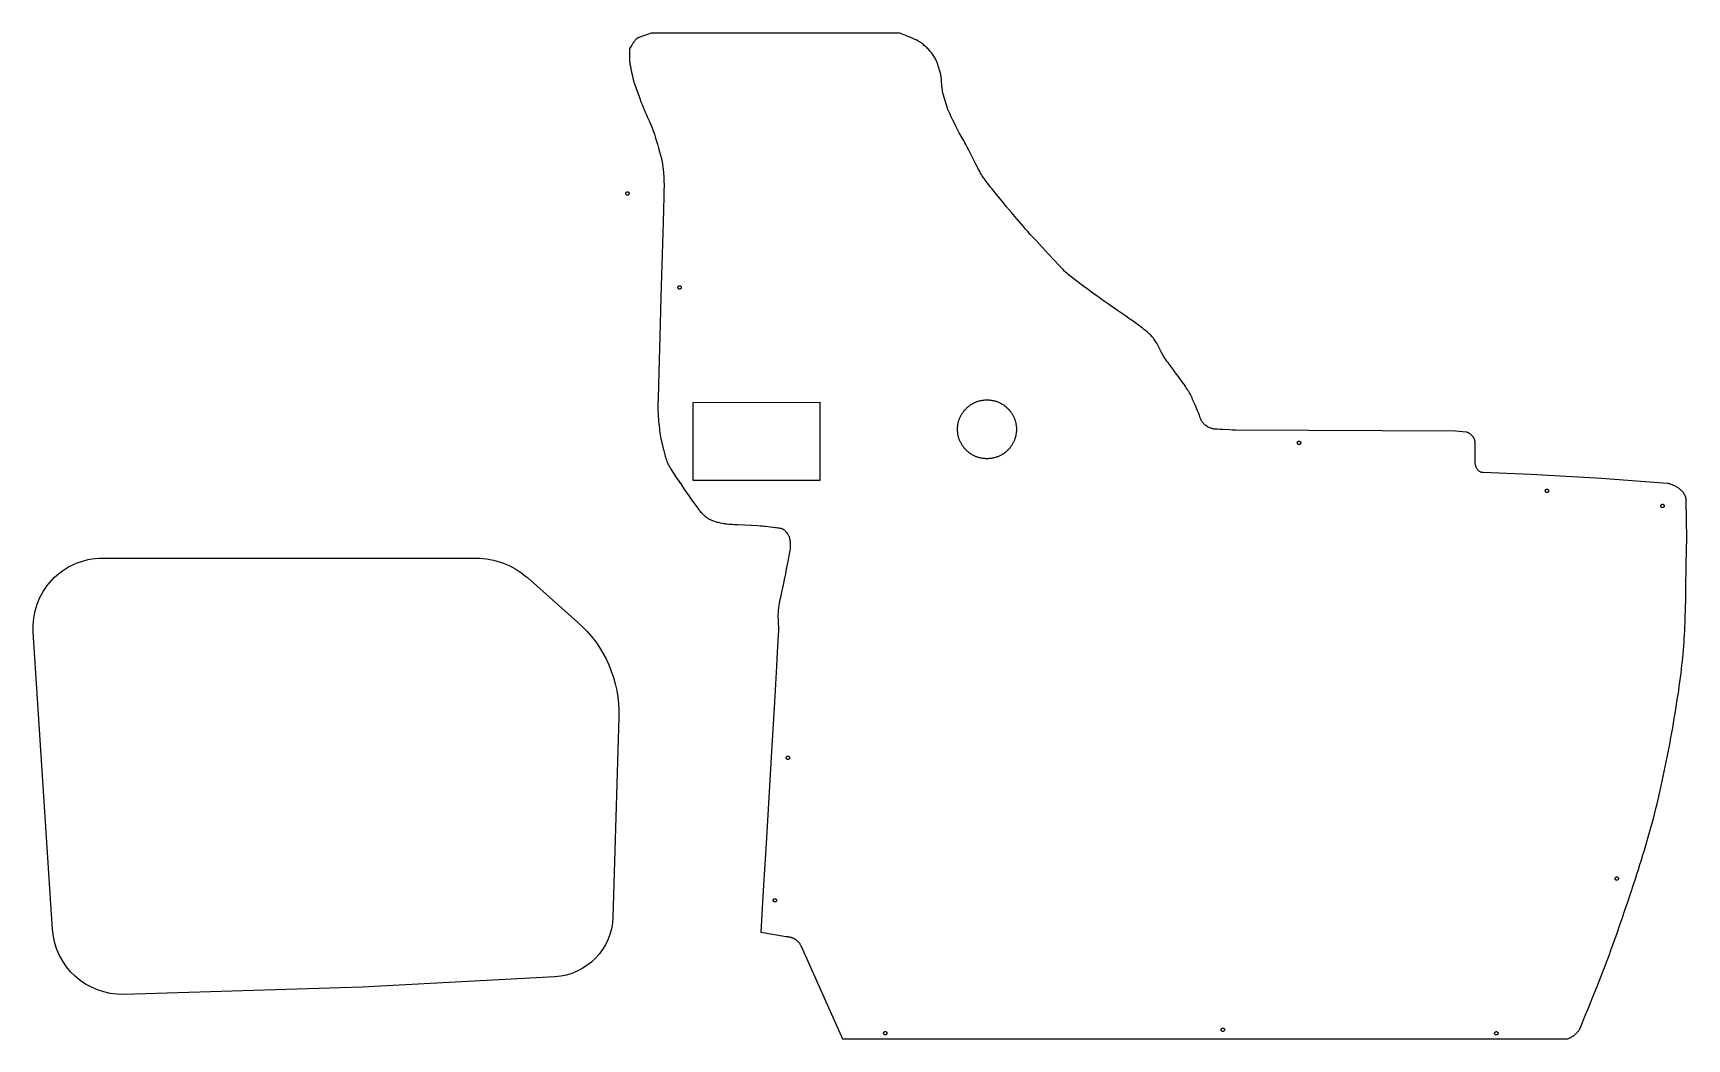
# Model space of a CAD drawing. Extents: x 370 to 4637, y 632 to 7112.
# Drawn here: x 777 to 2743, y 632 to 1828 of the extents above; entities that cross this region are included whole.
import ezdxf

# ---------------------------------------------------------------- set-up
doc = ezdxf.new("R2010")
doc.units = 0
doc.layers.add('Default Layer', color=1, linetype='CONTINUOUS')

msp = doc.modelspace()

# ---------------------------------------------------------------- linework, layer by layer
at = {"layer": 'Default Layer'}
for points in [[(2480.8, 1354), (2468.1, 1355), (2206.7, 1356.2), (2203.2, 1356.4), (2199.4, 1356.5), (2191.6, 1356.9), (2187.9, 1357.1), (2184.8, 1357.3), (2183.4, 1357.4), (2182.3, 1357.5), (2181.4, 1357.6), (2180.7, 1357.7), (2179.6, 1358), (2178.5, 1358.3), (2177.4, 1358.7), (2176.3, 1359.1), (2175.3, 1359.5), (2174.2, 1360), (2173.3, 1360.5), (2172.8, 1360.8), (2172.4, 1361.1), (2171.5, 1361.7), (2170.7, 1362.3), (2169.9, 1363), (2169.1, 1363.7), (2168.4, 1364.5), (2167.7, 1365.2), (2167, 1366.1), (2166.4, 1366.9), (2166.2, 1367.4), (2165.9, 1367.9), (2165.6, 1368.6), (2165.3, 1369.3), (2165, 1370), (2164.7, 1370.8), (2164.1, 1372.5), (2162.8, 1376), (2162.2, 1377.8), (2161.8, 1378.6), (2161.5, 1379.4), (2159.7, 1383.7), (2158.5, 1386.5), (2157.1, 1389.6), (2155.6, 1392.9), (2154.9, 1394.5), (2154.1, 1396.2), (2153.3, 1397.8), (2152.5, 1399.3), (2151.7, 1400.8), (2150.9, 1402.2), (2150, 1403.6), (2149.1, 1405.1), (2148.1, 1406.7), (2147, 1408.3), (2145.8, 1410), (2144.6, 1411.7), (2142, 1415.2), (2139.4, 1418.8), (2136.7, 1422.4), (2134, 1426), (2132.8, 1427.8), (2131.5, 1429.5), (2130.3, 1431.3), (2129, 1433), (2126.4, 1436.6), (2125.1, 1438.4), (2123.9, 1440.2), (2122.7, 1442), (2121.5, 1443.8), (2120.9, 1444.8), (2120.2, 1446), (2119.5, 1447.3), (2118.7, 1448.6), (2117.2, 1451.7), (2115.5, 1454.9), (2114.6, 1456.5), (2113.7, 1458.1), (2112.9, 1459.6), (2112, 1461.1), (2111.2, 1462.5), (2110.4, 1463.8), (2109.5, 1465), (2109.1, 1465.5), (2108.8, 1466), (2108, 1466.9), (2107.1, 1467.8), (2106.3, 1468.7), (2105.4, 1469.6), (2104.4, 1470.5), (2103.5, 1471.3), (2102.5, 1472.2), (2101.5, 1473), (2099.6, 1474.6), (2097.7, 1476), (2095.9, 1477.4), (2094.3, 1478.7), (2092.7, 1479.9), (2091.1, 1481.1), (2089.6, 1482.3), (2088, 1483.4), (2084.8, 1485.7), (2081.6, 1488), (2079.2, 1489.6), (2075.7, 1492.1), (2066.1, 1498.7), (2055.5, 1506), (2050.7, 1509.4), (2046.6, 1512.3), (2042.7, 1515), (2038.6, 1518), (2030.3, 1524.1), (2026.4, 1527), (2022.9, 1529.5), (2020, 1531.7), (2017.8, 1533.4), (2014.4, 1536), (2012.7, 1537.4), (2011, 1538.7), (2009.3, 1540.1), (2007.7, 1541.5), (2006, 1542.9), (2004.4, 1544.3), (2003.4, 1545.4), (2001.7, 1547.1), (1999.6, 1549.2), (1997.1, 1551.9), (1991.1, 1558.3), (1984.1, 1565.7), (1976.7, 1573.7), (1969.4, 1581.6), (1965.9, 1585.4), (1962.6, 1589), (1959.6, 1592.3), (1957, 1595.4), (1954.4, 1598.3), (1951.7, 1601.4), (1948.9, 1604.7), (1946, 1608.1), (1940.1, 1615.1), (1934.4, 1621.9), (1929.1, 1628.4), (1924.5, 1634), (1920.8, 1638.5), (1918.4, 1641.5), (1916.7, 1643.6), (1915, 1645.7), (1913.3, 1647.8), (1911.6, 1649.9), (1910, 1652), (1909.2, 1653.1), (1908.4, 1654.2), (1907.6, 1655.3), (1906.8, 1656.4), (1906, 1657.5), (1905.3, 1658.7), (1904.9, 1659.3), (1904.5, 1660), (1903.5, 1661.8), (1902.4, 1663.9), (1901.1, 1666.2), (1899.7, 1668.8), (1898.3, 1671.6), (1895.4, 1677.4), (1889.8, 1688.5), (1887.6, 1692.8), (1886.7, 1694.4), (1886.1, 1695.7), (1884.9, 1697.7), (1883.8, 1699.8), (1881.5, 1703.8), (1880.3, 1705.8), (1879.1, 1707.9), (1878, 1709.9), (1876.9, 1712), (1875.7, 1714.5), (1874.1, 1717.6), (1872.3, 1721.2), (1870.5, 1725), (1868.6, 1728.9), (1867.7, 1730.8), (1866.9, 1732.7), (1866.1, 1734.5), (1865.4, 1736.1), (1864.7, 1737.6), (1864.2, 1739), (1863.3, 1741.5), (1862.4, 1744.1), (1861.6, 1746.7), (1860.8, 1749.3), (1860.1, 1751.9), (1859.4, 1754.5), (1858.8, 1757.1), (1858.3, 1759.7), (1858.1, 1761), (1857.9, 1762.3), (1857.7, 1763.6), (1857.6, 1764.9), (1857.4, 1766.2), (1857.4, 1767.5), (1857.2, 1770.1), (1857, 1772.7), (1856.9, 1774), (1856.7, 1775.3), (1856.6, 1776.6), (1856.4, 1777.9), (1856.1, 1779.2), (1855.8, 1780.4), (1855.1, 1783), (1854.8, 1784.3), (1854.4, 1785.6), (1854, 1786.9), (1853.6, 1788.3), (1853.1, 1789.6), (1852.7, 1790.9), (1852.2, 1792.2), (1851.7, 1793.5), (1851.1, 1794.8), (1850.5, 1796), (1849.9, 1797.3), (1849.3, 1798.5), (1848.6, 1799.7), (1847.8, 1800.9), (1847.1, 1802), (1846.3, 1803.2), (1845.4, 1804.3), (1844.6, 1805.4), (1843.7, 1806.5), (1842.7, 1807.6), (1841.8, 1808.7), (1840.8, 1809.7), (1839.8, 1810.7), (1838.7, 1811.7), (1837.7, 1812.7), (1836.6, 1813.7), (1835.5, 1814.6), (1834.3, 1815.5), (1833.2, 1816.3), (1832, 1817.2), (1831.5, 1817.6), (1830.8, 1818), (1830.2, 1818.4), (1829.5, 1818.7), (1828.2, 1819.5), (1826.7, 1820.2), (1825.2, 1820.9), (1823.7, 1821.6), (1822.1, 1822.3), (1820.4, 1823), (1817.1, 1824.3), (1813.7, 1825.7), (1812.1, 1826.3), (1810.4, 1827), (1808.8, 1827.7), (1807.2, 1828.4), (1514.1, 1828.4), (1511.8, 1828.1), (1510.7, 1827.9), (1508.6, 1827.2), (1506.4, 1826.4), (1501.7, 1824.8), (1499.6, 1824), (1497.7, 1823.3), (1496.9, 1823), (1496.2, 1822.7), (1495.7, 1822.4), (1495.2, 1822.2), (1494.9, 1821.9), (1494.6, 1821.7), (1494.3, 1821.4), (1494, 1821.1), (1493.4, 1820.6), (1492.9, 1820), (1492.4, 1819.3), (1491.9, 1818.7), (1490.9, 1817.4), (1490.3, 1816.5), (1489.6, 1815.4), (1488.8, 1814.1), (1487.9, 1812.8), (1486.5, 1810.5), (1485.9, 1809.4), (1485.9, 1809.3), (1485.9, 1809.2), (1485.9, 1808.9), (1485.9, 1807), (1485.9, 1805.1), (1485.9, 1801.2), (1485.9, 1799.2), (1486, 1797.3), (1486.1, 1796.3), (1486.1, 1795.4), (1486.2, 1794.4), (1486.3, 1793.4), (1486.4, 1792.4), (1486.6, 1791.3), (1486.8, 1790.2), (1487.1, 1788.9), (1487.6, 1786.3), (1488.2, 1783.5), (1489.6, 1777.6), (1490.2, 1774.7), (1490.8, 1772), (1491.3, 1770), (1492.6, 1766.2), (1494.1, 1762.3), (1497, 1754.2), (1498.4, 1750.4), (1499.7, 1746.7), (1501, 1743.4), (1502.2, 1740.4), (1502.7, 1739), (1503.4, 1737.5), (1504.7, 1734.3), (1506.2, 1731.1), (1507.6, 1727.9), (1510.2, 1722.3), (1511.1, 1720.2), (1511.8, 1718.8), (1512.6, 1716.6), (1513.5, 1714.5), (1514.2, 1712.3), (1515, 1710.1), (1515.6, 1708.2), (1516.6, 1705), (1517.8, 1700.9), (1519.2, 1696.2), (1520.6, 1691.4), (1521.9, 1687), (1522.9, 1683.3), (1523.3, 1681.8), (1523.6, 1680.7), (1524, 1678.8), (1524.4, 1676.8), (1524.8, 1674.9), (1525.1, 1673), (1525.4, 1671.1), (1525.7, 1669.1), (1526, 1667.2), (1526.2, 1665.3), (1526.4, 1663.2), (1526.6, 1661), (1526.7, 1658.7), (1526.8, 1656.3), (1526.9, 1653.9), (1527, 1651.4), (1527.1, 1648.9), (1527.1, 1646.5), (1527.1, 1645.3), (1527, 1642.6), (1526.8, 1633.7), (1525.9, 1603.6), (1523.4, 1514.7), (1522, 1467.3), (1520.8, 1425.5), (1520.4, 1408.5), (1520, 1395), (1519.8, 1385.9), (1519.8, 1383.1), (1519.8, 1381.7), (1519.9, 1378.7), (1520, 1375.7), (1520.2, 1372.6), (1520.4, 1369.5), (1520.7, 1366.6), (1521, 1363.6), (1521.3, 1360.9), (1521.6, 1358.3), (1521.9, 1355.8), (1522.3, 1353.3), (1522.7, 1350.8), (1523.1, 1348.3), (1523.5, 1345.8), (1524, 1343.4), (1524.5, 1340.9), (1525.1, 1338.5), (1525.7, 1335.9), (1526.3, 1333.1), (1527.1, 1330.1), (1527.5, 1328.6), (1527.9, 1327.1), (1528.4, 1325.5), (1528.8, 1324), (1529.3, 1322.4), (1529.9, 1320.9), (1530.4, 1319.4), (1531, 1317.9), (1531.6, 1316.4), (1532.3, 1315), (1532.7, 1314.2), (1533.2, 1313.3), (1533.9, 1312.1), (1534.7, 1310.7), (1535.7, 1309.3), (1536.7, 1307.6), (1539.1, 1304), (1541.7, 1300), (1544.6, 1295.6), (1547.7, 1291.1), (1550.8, 1286.6), (1553.9, 1282), (1556.9, 1277.7), (1559.8, 1273.5), (1562.5, 1269.8), (1564.8, 1266.5), (1566.8, 1263.9), (1568.3, 1261.9), (1568.8, 1261.2), (1569.2, 1260.7), (1570.5, 1259.3), (1571.9, 1257.8), (1572.5, 1257.1), (1573.2, 1256.4), (1573.9, 1255.7), (1574.7, 1255.1), (1575.4, 1254.4), (1576.1, 1253.8), (1576.9, 1253.2), (1577.7, 1252.6), (1578.5, 1252), (1579.3, 1251.5), (1580.1, 1250.9), (1580.9, 1250.5), (1581.8, 1250), (1582.8, 1249.6), (1583.7, 1249.1), (1584.7, 1248.7), (1585.8, 1248.4), (1586.9, 1248), (1588, 1247.6), (1589.1, 1247.3), (1590.3, 1247), (1591.4, 1246.7), (1592.6, 1246.4), (1593.8, 1246.2), (1596.1, 1245.7), (1598.4, 1245.3), (1599, 1245.1), (1599.9, 1245), (1602, 1244.8), (1604.6, 1244.6), (1607.7, 1244.4), (1611.2, 1244.2), (1614.9, 1244), (1622.9, 1243.6), (1630.9, 1243.2), (1638.2, 1242.8), (1641.4, 1242.6), (1644.1, 1242.4), (1646.3, 1242.3), (1647.9, 1242.1), (1653.6, 1241.5), (1656.6, 1241.1), (1659.5, 1240.7), (1660.9, 1240.5), (1662.3, 1240.3), (1663.6, 1240.1), (1664.7, 1239.8), (1665.8, 1239.6), (1666.7, 1239.3), (1667.1, 1239.2), (1667.5, 1239.1), (1667.8, 1238.9), (1668.1, 1238.8), (1668.7, 1238.5), (1669.2, 1238.1), (1669.7, 1237.7), (1670.2, 1237.3), (1670.7, 1236.9), (1671.2, 1236.4), (1671.6, 1235.9), (1672.1, 1235.4), (1672.5, 1234.9), (1672.9, 1234.4), (1673.6, 1233.5), (1674.2, 1232.6), (1674.7, 1231.8), (1675.1, 1231.1), (1675.4, 1230.4), (1675.7, 1229.7), (1676, 1229), (1676.2, 1228.2), (1676.4, 1227.4), (1676.6, 1226.7), (1676.7, 1225.9), (1676.8, 1225), (1677, 1224), (1677.1, 1222.9), (1677.2, 1221.6), (1677.2, 1220.3), (1677.2, 1219), (1677.2, 1217.8), (1677.2, 1216.6), (1677.1, 1215.8), (1676.9, 1214.6), (1676.7, 1213.1), (1676.3, 1211.3), (1675.5, 1207), (1674.6, 1201.9), (1672.4, 1190.8), (1671.4, 1185.4), (1670.5, 1180.6), (1668.7, 1172.4), (1666.8, 1163.6), (1665.9, 1159.5), (1665.2, 1155.9), (1664.6, 1152.9), (1664.3, 1151.8), (1664.2, 1150.8), (1663.6, 1147.5), (1663.4, 1145.9), (1663.2, 1144.2), (1663, 1142.5), (1662.8, 1140.9), (1662.7, 1139.2), (1662.6, 1137.5), (1662.6, 1136.7), (1662.6, 1135.7), (1662.6, 1134.6), (1662.6, 1133.5), (1662.7, 1131.1), (1662.8, 1128.4), (1663, 1125.7), (1663.1, 1123), (1663.2, 1120.3), (1663.2, 1119), (1663.2, 1117.7), (1663.1, 1116.4), (1663, 1113.9), (1662.5, 1105.3), (1661.8, 1092.4), (1660.9, 1075.7), (1658.3, 1032.9), (1655.3, 980.8), (1648.4, 864.8), (1645.1, 808.8), (1642.2, 759.4), (1672.5, 754.1), (1673.2, 754.1), (1673.8, 754.1), (1674.5, 754), (1675.2, 754), (1675.8, 753.9), (1676.5, 753.7), (1677.1, 753.6), (1677.8, 753.4), (1678.4, 753.2), (1679, 753), (1679.6, 752.8), (1680.3, 752.5), (1680.9, 752.2), (1681.5, 751.9), (1682, 751.6), (1682.6, 751.3), (1683.2, 750.9), (1683.7, 750.5), (1684.3, 750.1), (1684.8, 749.7), (1685.3, 749.3), (1685.8, 748.8), (1686.2, 748.4), (1686.7, 747.9), (1687.1, 747.4), (1687.6, 746.9), (1688, 746.3), (1688.4, 745.8), (1688.7, 745.2), (1689.1, 744.7), (1689.4, 744.1), (1689.7, 743.5), (1739.3, 632.5), (2600.7, 632.5), (2601.4, 632.7), (2602, 632.9), (2602.7, 633.1), (2603.3, 633.4), (2603.9, 633.7), (2604.5, 633.9), (2605.1, 634.2), (2605.7, 634.5), (2606.3, 634.9), (2606.9, 635.2), (2607.4, 635.6), (2608, 635.9), (2608.5, 636.3), (2609.1, 636.7), (2609.6, 637.1), (2610.1, 637.6), (2610.6, 638), (2611.1, 638.4), (2611.6, 638.9), (2612.1, 639.4), (2612.5, 639.9), (2613, 640.4), (2613.4, 640.9), (2613.9, 641.4), (2614.3, 641.9), (2614.7, 642.5), (2615, 643), (2615.4, 643.6), (2615.8, 644.2), (2616.1, 644.7), (2616.4, 645.3), (2616.7, 645.9), (2619.1, 652.1), (2621.6, 658.2), (2626.5, 670.4), (2631.4, 682.7), (2636.4, 694.9), (2638.8, 701), (2641.3, 707.2), (2643.7, 713.3), (2646, 719.4), (2648.4, 725.6), (2650.7, 731.8), (2653, 738), (2655.2, 744.2), (2660.2, 758.4), (2663.1, 766.8), (2666.2, 775.8), (2669.5, 785.4), (2673, 795.6), (2676.5, 806.2), (2680.1, 817.1), (2682, 822.7), (2683.8, 828.3), (2685.6, 834), (2687.4, 839.7), (2689.2, 845.4), (2690.9, 851.2), (2692.7, 856.9), (2694.4, 862.6), (2696.1, 868.3), (2697.7, 874), (2699.3, 879.6), (2700.9, 885.1), (2702.4, 890.6), (2703.8, 896), (2705.2, 901.4), (2706.5, 906.6), (2707.8, 911.8), (2709, 917.1), (2710.3, 922.5), (2711.5, 927.9), (2712.8, 933.5), (2714, 939), (2715.2, 944.7), (2716.4, 950.3), (2717.6, 956.1), (2718.8, 961.8), (2719.9, 967.6), (2721, 973.4), (2722.2, 979.1), (2723.2, 984.9), (2724.3, 990.7), (2725.4, 996.5), (2726.4, 1002.3), (2727.4, 1008), (2728.3, 1013.7), (2729.3, 1019.4), (2730.2, 1025), (2731.1, 1030.5), (2731.9, 1036), (2732.7, 1041.4), (2733.5, 1046.8), (2734.2, 1052), (2735, 1057.2), (2735.6, 1062.3), (2736.3, 1067.3), (2736.9, 1072.1), (2737.4, 1076.9), (2737.9, 1081.5), (2738.4, 1086), (2738.8, 1090.6), (2739.2, 1095.1), (2739.6, 1099.7), (2739.9, 1104.2), (2740.2, 1108.8), (2740.5, 1113.4), (2740.7, 1117.9), (2740.9, 1122.5), (2741.1, 1127.1), (2741.3, 1131.6), (2741.4, 1136.2), (2741.6, 1140.8), (2741.7, 1145.3), (2741.9, 1154.5), (2742.1, 1163.6), (2742.2, 1172.8), (2742.4, 1191.1), (2742.6, 1200.3), (2742.8, 1209.4), (2742.9, 1214), (2743, 1218.6), (2743.1, 1223.1), (2743.3, 1227.7), (2742.5, 1272), (2742.5, 1272.5), (2742.5, 1273.1), (2742.5, 1273.6), (2742.4, 1274.1), (2742.4, 1274.6), (2742.3, 1275.1), (2742.2, 1275.6), (2742.1, 1276.1), (2741.9, 1276.6), (2741.8, 1277.1), (2741.6, 1277.5), (2741.4, 1278), (2741.2, 1278.5), (2741, 1278.9), (2740.8, 1279.4), (2740.5, 1279.8), (2740, 1280.7), (2739.4, 1281.6), (2738.8, 1282.4), (2738.1, 1283.2), (2737.4, 1284), (2736.6, 1284.7), (2735.8, 1285.4), (2735, 1286.1), (2734.2, 1286.8), (2733.3, 1287.4), (2732.4, 1288), (2731.5, 1288.6), (2730.5, 1289.1), (2729.6, 1289.7), (2728.6, 1290.1), (2727.6, 1290.6), (2726.7, 1291), (2725.7, 1291.4), (2724.7, 1291.7), (2723.8, 1292.1), (2722.8, 1292.4), (2721.9, 1292.6), (2720.9, 1292.8), (2720, 1293), (2641.9, 1298.9), (2557.9, 1303.4), (2500.9, 1305.8), (2500.1, 1305.9), (2499.3, 1306.1), (2498.6, 1306.3), (2497.9, 1306.5), (2497.3, 1306.8), (2496.7, 1307.2), (2496.1, 1307.5), (2495.6, 1308), (2495.1, 1308.4), (2494.6, 1308.9), (2494.2, 1309.4), (2493.8, 1310), (2493.5, 1310.6), (2493.2, 1311.2), (2492.9, 1311.8), (2492.6, 1312.5), (2492.4, 1313.1), (2492.2, 1313.8), (2492, 1314.6), (2491.9, 1315.3), (2491.7, 1316.1), (2491.6, 1316.8), (2491.6, 1317.6), (2491.5, 1318.4), (2491.5, 1319.2), (2491.4, 1320), (2491.4, 1320.9), (2491.4, 1321.7), (2491.5, 1323.4), (2491.6, 1325), (2491.6, 1342), (2491.5, 1342.6), (2491.4, 1343.1), (2491.3, 1343.6), (2491.1, 1344.2), (2491, 1344.7), (2490.8, 1345.2), (2490.6, 1345.7), (2490.4, 1346.2), (2490.1, 1346.7), (2489.9, 1347.1), (2489.6, 1347.6), (2489.3, 1348), (2489, 1348.5), (2488.7, 1348.9), (2488.3, 1349.3), (2488, 1349.7), (2487.6, 1350.1), (2487.2, 1350.5), (2486.8, 1350.8), (2486.4, 1351.2), (2486, 1351.5), (2485.6, 1351.8), (2485.1, 1352.1), (2484.7, 1352.4), (2484.2, 1352.7), (2483.8, 1352.9), (2483.3, 1353.2), (2482.8, 1353.4), (2482.3, 1353.6), (2481.8, 1353.7), (2481.3, 1353.9), (2480.8, 1354)], [(1485.6, 1637.7), (1485.6, 1637.5), (1485.5, 1637.3), (1485.5, 1637.1), (1485.4, 1636.9), (1485.3, 1636.7), (1485.2, 1636.5), (1485.1, 1636.4), (1485, 1636.3), (1484.9, 1636.1), (1484.7, 1636), (1484.5, 1635.9), (1484.4, 1635.8), (1484.2, 1635.8), (1484, 1635.7), (1483.8, 1635.7), (1483.6, 1635.7), (1483.4, 1635.7), (1483.2, 1635.7), (1483, 1635.8), (1482.8, 1635.8), (1482.6, 1635.9), (1482.5, 1636), (1482.3, 1636.1), (1482.2, 1636.3), (1482, 1636.4), (1481.9, 1636.5), (1481.8, 1636.7), (1481.7, 1636.9), (1481.7, 1637.1), (1481.6, 1637.3), (1481.6, 1637.5), (1481.6, 1637.7), (1481.6, 1637.9), (1481.6, 1638.1), (1481.7, 1638.3), (1481.7, 1638.4), (1481.8, 1638.6), (1481.9, 1638.8), (1482, 1638.9), (1482.2, 1639.1), (1482.3, 1639.2), (1482.5, 1639.3), (1482.6, 1639.4), (1482.8, 1639.5), (1483, 1639.6), (1483.2, 1639.6), (1483.4, 1639.7), (1483.6, 1639.7), (1483.8, 1639.7), (1484, 1639.6), (1484.2, 1639.6), (1484.4, 1639.5), (1484.5, 1639.4), (1484.7, 1639.3), (1484.9, 1639.2), (1485, 1639.1), (1485.1, 1638.9), (1485.2, 1638.8), (1485.3, 1638.6), (1485.4, 1638.4), (1485.5, 1638.3), (1485.5, 1638.1), (1485.6, 1637.9), (1485.6, 1637.7)], [(1547.6, 1525.9), (1547.6, 1525.7), (1547.6, 1525.5), (1547.6, 1525.3), (1547.5, 1525.1), (1547.4, 1524.9), (1547.3, 1524.8), (1547.2, 1524.6), (1547.1, 1524.5), (1546.9, 1524.3), (1546.8, 1524.2), (1546.6, 1524.1), (1546.4, 1524), (1546.2, 1524), (1546, 1523.9), (1545.8, 1523.9), (1545.6, 1523.9), (1545.4, 1523.9), (1545.2, 1523.9), (1545, 1524), (1544.9, 1524), (1544.7, 1524.1), (1544.5, 1524.2), (1544.4, 1524.3), (1544.2, 1524.5), (1544.1, 1524.6), (1544, 1524.8), (1543.9, 1524.9), (1543.8, 1525.1), (1543.7, 1525.3), (1543.7, 1525.5), (1543.7, 1525.7), (1543.6, 1525.9), (1543.7, 1526.1), (1543.7, 1526.3), (1543.7, 1526.5), (1543.8, 1526.7), (1543.9, 1526.8), (1544, 1527), (1544.1, 1527.2), (1544.2, 1527.3), (1544.4, 1527.4), (1544.5, 1527.5), (1544.7, 1527.6), (1544.9, 1527.7), (1545, 1527.8), (1545.2, 1527.8), (1545.4, 1527.9), (1545.6, 1527.9), (1545.8, 1527.9), (1546, 1527.8), (1546.2, 1527.8), (1546.4, 1527.7), (1546.6, 1527.6), (1546.8, 1527.5), (1546.9, 1527.4), (1547.1, 1527.3), (1547.2, 1527.2), (1547.3, 1527), (1547.4, 1526.8), (1547.5, 1526.7), (1547.6, 1526.5), (1547.6, 1526.3), (1547.6, 1526.1), (1547.6, 1525.9)], [(1561.6, 1389), (1712.5, 1389.4), (1712.5, 1296.6), (1561.6, 1296.6), (1561.6, 1389)], [(1946.1, 1357.3), (1946.1, 1356.4), (1946, 1355.5), (1946, 1354.6), (1945.9, 1353.7), (1945.8, 1352.8), (1945.7, 1352), (1945.5, 1351.1), (1945.4, 1350.2), (1945.2, 1349.4), (1945, 1348.5), (1944.8, 1347.7), (1944.5, 1346.9), (1944.3, 1346.1), (1944, 1345.3), (1943.7, 1344.5), (1943.3, 1343.7), (1943, 1342.9), (1942.6, 1342.1), (1942.3, 1341.4), (1941.9, 1340.6), (1941.5, 1339.9), (1941, 1339.1), (1940.6, 1338.4), (1940.1, 1337.7), (1939.6, 1337), (1939.1, 1336.3), (1938.6, 1335.7), (1938.1, 1335), (1937.6, 1334.4), (1937, 1333.8), (1936.4, 1333.1), (1935.8, 1332.5), (1935.2, 1331.9), (1934.6, 1331.4), (1934, 1330.8), (1933.4, 1330.3), (1932.7, 1329.7), (1932, 1329.2), (1931.4, 1328.7), (1930.7, 1328.3), (1930, 1327.8), (1929.2, 1327.4), (1928.5, 1326.9), (1927.8, 1326.5), (1927, 1326.1), (1926.3, 1325.7), (1925.5, 1325.4), (1924.7, 1325), (1923.9, 1324.7), (1923.1, 1324.4), (1922.3, 1324.1), (1921.5, 1323.9), (1920.7, 1323.6), (1919.8, 1323.4), (1919, 1323.2), (1918.1, 1323), (1917.3, 1322.8), (1916.4, 1322.7), (1915.6, 1322.6), (1914.7, 1322.5), (1913.8, 1322.4), (1912.9, 1322.3), (1912, 1322.3), (1911.1, 1322.3), (1910.2, 1322.3), (1909.3, 1322.3), (1908.4, 1322.4), (1907.5, 1322.5), (1906.6, 1322.6), (1905.8, 1322.7), (1904.9, 1322.8), (1904, 1323), (1903.2, 1323.2), (1902.3, 1323.4), (1901.5, 1323.6), (1900.7, 1323.9), (1899.9, 1324.1), (1899.1, 1324.4), (1898.3, 1324.7), (1897.5, 1325), (1896.7, 1325.4), (1895.9, 1325.7), (1895.2, 1326.1), (1894.4, 1326.5), (1893.7, 1326.9), (1892.9, 1327.4), (1892.2, 1327.8), (1891.5, 1328.3), (1890.8, 1328.7), (1890.2, 1329.2), (1889.5, 1329.7), (1888.8, 1330.3), (1888.2, 1330.8), (1887.6, 1331.4), (1886.9, 1331.9), (1886.3, 1332.5), (1885.8, 1333.1), (1885.2, 1333.8), (1884.6, 1334.4), (1884.1, 1335), (1883.6, 1335.7), (1883, 1336.3), (1882.6, 1337), (1882.1, 1337.7), (1881.6, 1338.4), (1881.2, 1339.1), (1880.7, 1339.9), (1880.3, 1340.6), (1879.9, 1341.4), (1879.5, 1342.1), (1879.2, 1342.9), (1878.8, 1343.7), (1878.5, 1344.5), (1878.2, 1345.3), (1877.9, 1346.1), (1877.7, 1346.9), (1877.4, 1347.7), (1877.2, 1348.5), (1877, 1349.4), (1876.8, 1350.2), (1876.6, 1351.1), (1876.5, 1352), (1876.4, 1352.8), (1876.3, 1353.7), (1876.2, 1354.6), (1876.1, 1355.5), (1876.1, 1356.4), (1876.1, 1357.3), (1876.1, 1358.2), (1876.1, 1359.1), (1876.2, 1360), (1876.3, 1360.9), (1876.4, 1361.7), (1876.5, 1362.6), (1876.6, 1363.5), (1876.8, 1364.3), (1877, 1365.2), (1877.2, 1366), (1877.4, 1366.9), (1877.7, 1367.7), (1877.9, 1368.5), (1878.2, 1369.3), (1878.5, 1370.1), (1878.8, 1370.9), (1879.2, 1371.7), (1879.5, 1372.5), (1879.9, 1373.2), (1880.3, 1374), (1880.7, 1374.7), (1881.2, 1375.4), (1881.6, 1376.1), (1882.1, 1376.9), (1882.6, 1377.5), (1883, 1378.2), (1883.6, 1378.9), (1884.1, 1379.5), (1884.6, 1380.2), (1885.2, 1380.8), (1885.8, 1381.4), (1886.3, 1382), (1886.9, 1382.6), (1887.6, 1383.2), (1888.2, 1383.7), (1888.8, 1384.3), (1889.5, 1384.8), (1890.2, 1385.3), (1890.8, 1385.8), (1891.5, 1386.3), (1892.2, 1386.8), (1892.9, 1387.2), (1893.7, 1387.6), (1894.4, 1388.1), (1895.2, 1388.5), (1895.9, 1388.8), (1896.7, 1389.2), (1897.5, 1389.5), (1898.3, 1389.9), (1899.1, 1390.2), (1899.9, 1390.4), (1900.7, 1390.7), (1901.5, 1391), (1902.3, 1391.2), (1903.2, 1391.4), (1904, 1391.6), (1904.9, 1391.7), (1905.8, 1391.9), (1906.6, 1392), (1907.5, 1392.1), (1908.4, 1392.2), (1909.3, 1392.2), (1910.2, 1392.3), (1911.1, 1392.3), (1912, 1392.3), (1912.9, 1392.2), (1913.8, 1392.2), (1914.7, 1392.1), (1915.6, 1392), (1916.4, 1391.9), (1917.3, 1391.7), (1918.1, 1391.6), (1919, 1391.4), (1919.8, 1391.2), (1920.7, 1391), (1921.5, 1390.7), (1922.3, 1390.4), (1923.1, 1390.2), (1923.9, 1389.9), (1924.7, 1389.5), (1925.5, 1389.2), (1926.3, 1388.8), (1927, 1388.5), (1927.8, 1388.1), (1928.5, 1387.6), (1929.2, 1387.2), (1930, 1386.8), (1930.7, 1386.3), (1931.4, 1385.8), (1932, 1385.3), (1932.7, 1384.8), (1933.4, 1384.3), (1934, 1383.7), (1934.6, 1383.2), (1935.2, 1382.6), (1935.8, 1382), (1936.4, 1381.4), (1937, 1380.8), (1937.6, 1380.2), (1938.1, 1379.5), (1938.6, 1378.9), (1939.1, 1378.2), (1939.6, 1377.5), (1940.1, 1376.9), (1940.6, 1376.1), (1941, 1375.4), (1941.5, 1374.7), (1941.9, 1374), (1942.3, 1373.2), (1942.6, 1372.5), (1943, 1371.7), (1943.3, 1370.9), (1943.7, 1370.1), (1944, 1369.3), (1944.3, 1368.5), (1944.5, 1367.7), (1944.8, 1366.9), (1945, 1366), (1945.2, 1365.2), (1945.4, 1364.3), (1945.5, 1363.5), (1945.7, 1362.6), (1945.8, 1361.7), (1945.9, 1360.9), (1946, 1360), (1946, 1359.1), (1946.1, 1358.2), (1946.1, 1357.3)], [(2284.1, 1341.1), (2284.1, 1340.9), (2284.1, 1340.7), (2284, 1340.5), (2283.9, 1340.3), (2283.9, 1340.1), (2283.8, 1340), (2283.6, 1339.8), (2283.5, 1339.7), (2283.4, 1339.5), (2283.2, 1339.4), (2283.1, 1339.3), (2282.9, 1339.2), (2282.7, 1339.2), (2282.5, 1339.1), (2282.3, 1339.1), (2282.1, 1339.1), (2281.9, 1339.1), (2281.7, 1339.1), (2281.5, 1339.2), (2281.3, 1339.2), (2281.1, 1339.3), (2281, 1339.4), (2280.8, 1339.5), (2280.7, 1339.7), (2280.6, 1339.8), (2280.4, 1340), (2280.3, 1340.1), (2280.3, 1340.3), (2280.2, 1340.5), (2280.1, 1340.7), (2280.1, 1340.9), (2280.1, 1341.1), (2280.1, 1341.3), (2280.1, 1341.5), (2280.2, 1341.7), (2280.3, 1341.9), (2280.3, 1342), (2280.4, 1342.2), (2280.6, 1342.4), (2280.7, 1342.5), (2280.8, 1342.6), (2281, 1342.7), (2281.1, 1342.8), (2281.3, 1342.9), (2281.5, 1343), (2281.7, 1343), (2281.9, 1343.1), (2282.1, 1343.1), (2282.3, 1343.1), (2282.5, 1343), (2282.7, 1343), (2282.9, 1342.9), (2283.1, 1342.8), (2283.2, 1342.7), (2283.4, 1342.6), (2283.5, 1342.5), (2283.6, 1342.4), (2283.8, 1342.2), (2283.9, 1342), (2283.9, 1341.9), (2284, 1341.7), (2284.1, 1341.5), (2284.1, 1341.3), (2284.1, 1341.1)], [(2578.9, 1284.2), (2578.9, 1284), (2578.9, 1283.8), (2578.8, 1283.6), (2578.7, 1283.4), (2578.7, 1283.2), (2578.6, 1283), (2578.4, 1282.9), (2578.3, 1282.8), (2578.2, 1282.6), (2578, 1282.5), (2577.9, 1282.4), (2577.7, 1282.3), (2577.5, 1282.3), (2577.3, 1282.2), (2577.1, 1282.2), (2576.9, 1282.2), (2576.7, 1282.2), (2576.5, 1282.2), (2576.3, 1282.3), (2576.1, 1282.3), (2575.9, 1282.4), (2575.8, 1282.5), (2575.6, 1282.6), (2575.5, 1282.8), (2575.4, 1282.9), (2575.2, 1283), (2575.1, 1283.2), (2575.1, 1283.4), (2575, 1283.6), (2574.9, 1283.8), (2574.9, 1284), (2574.9, 1284.2), (2574.9, 1284.4), (2574.9, 1284.6), (2575, 1284.8), (2575.1, 1284.9), (2575.1, 1285.1), (2575.2, 1285.3), (2575.4, 1285.4), (2575.5, 1285.6), (2575.6, 1285.7), (2575.8, 1285.8), (2575.9, 1285.9), (2576.1, 1286), (2576.3, 1286.1), (2576.5, 1286.1), (2576.7, 1286.2), (2576.9, 1286.2), (2577.1, 1286.2), (2577.3, 1286.1), (2577.5, 1286.1), (2577.7, 1286), (2577.9, 1285.9), (2578, 1285.8), (2578.2, 1285.7), (2578.3, 1285.6), (2578.4, 1285.4), (2578.6, 1285.3), (2578.7, 1285.1), (2578.7, 1284.9), (2578.8, 1284.8), (2578.9, 1284.6), (2578.9, 1284.4), (2578.9, 1284.2)], [(2716.2, 1266.2), (2716.2, 1266), (2716.2, 1265.8), (2716.2, 1265.6), (2716.1, 1265.4), (2716, 1265.2), (2715.9, 1265), (2715.8, 1264.9), (2715.7, 1264.7), (2715.5, 1264.6), (2715.4, 1264.5), (2715.2, 1264.4), (2715, 1264.3), (2714.8, 1264.2), (2714.6, 1264.2), (2714.4, 1264.2), (2714.2, 1264.2), (2714, 1264.2), (2713.8, 1264.2), (2713.6, 1264.2), (2713.5, 1264.3), (2713.3, 1264.4), (2713.1, 1264.5), (2713, 1264.6), (2712.8, 1264.7), (2712.7, 1264.9), (2712.6, 1265), (2712.5, 1265.2), (2712.4, 1265.4), (2712.3, 1265.6), (2712.3, 1265.8), (2712.3, 1266), (2712.2, 1266.2), (2712.3, 1266.4), (2712.3, 1266.6), (2712.3, 1266.8), (2712.4, 1266.9), (2712.5, 1267.1), (2712.6, 1267.3), (2712.7, 1267.4), (2712.8, 1267.6), (2713, 1267.7), (2713.1, 1267.8), (2713.3, 1267.9), (2713.5, 1268), (2713.6, 1268.1), (2713.8, 1268.1), (2714, 1268.1), (2714.2, 1268.2), (2714.4, 1268.1), (2714.6, 1268.1), (2714.8, 1268.1), (2715, 1268), (2715.2, 1267.9), (2715.4, 1267.8), (2715.5, 1267.7), (2715.7, 1267.6), (2715.8, 1267.4), (2715.9, 1267.3), (2716, 1267.1), (2716.1, 1266.9), (2716.2, 1266.8), (2716.2, 1266.6), (2716.2, 1266.4), (2716.2, 1266.2)], [(1676.4, 966.7), (1676.4, 966.5), (1676.3, 966.3), (1676.3, 966.1), (1676.2, 966), (1676.1, 965.8), (1676, 965.6), (1675.9, 965.5), (1675.8, 965.3), (1675.6, 965.2), (1675.5, 965.1), (1675.3, 965), (1675.2, 964.9), (1675, 964.8), (1674.8, 964.8), (1674.6, 964.7), (1674.4, 964.7), (1674.2, 964.7), (1674, 964.8), (1673.8, 964.8), (1673.6, 964.9), (1673.4, 965), (1673.3, 965.1), (1673.1, 965.2), (1673, 965.3), (1672.8, 965.5), (1672.7, 965.6), (1672.6, 965.8), (1672.5, 966), (1672.5, 966.1), (1672.4, 966.3), (1672.4, 966.5), (1672.4, 966.7), (1672.4, 966.9), (1672.4, 967.1), (1672.5, 967.3), (1672.5, 967.5), (1672.6, 967.7), (1672.7, 967.9), (1672.8, 968), (1673, 968.1), (1673.1, 968.3), (1673.3, 968.4), (1673.4, 968.5), (1673.6, 968.6), (1673.8, 968.6), (1674, 968.7), (1674.2, 968.7), (1674.4, 968.7), (1674.6, 968.7), (1674.8, 968.7), (1675, 968.6), (1675.2, 968.6), (1675.3, 968.5), (1675.5, 968.4), (1675.6, 968.3), (1675.8, 968.1), (1675.9, 968), (1676, 967.9), (1676.1, 967.7), (1676.2, 967.5), (1676.3, 967.3), (1676.3, 967.1), (1676.4, 966.9), (1676.4, 966.7)], [(2661.9, 823.1), (2661.9, 822.9), (2661.8, 822.7), (2661.8, 822.5), (2661.7, 822.3), (2661.6, 822.2), (2661.5, 822), (2661.4, 821.8), (2661.3, 821.7), (2661.1, 821.6), (2661, 821.5), (2660.8, 821.4), (2660.6, 821.3), (2660.5, 821.2), (2660.3, 821.1), (2660.1, 821.1), (2659.9, 821.1), (2659.7, 821.1), (2659.5, 821.1), (2659.3, 821.2), (2659.1, 821.3), (2658.9, 821.4), (2658.7, 821.5), (2658.6, 821.6), (2658.5, 821.7), (2658.3, 821.8), (2658.2, 822), (2658.1, 822.2), (2658, 822.3), (2658, 822.5), (2657.9, 822.7), (2657.9, 822.9), (2657.9, 823.1), (2657.9, 823.3), (2657.9, 823.5), (2658, 823.7), (2658, 823.9), (2658.1, 824.1), (2658.2, 824.2), (2658.3, 824.4), (2658.5, 824.5), (2658.6, 824.7), (2658.7, 824.8), (2658.9, 824.9), (2659.1, 825), (2659.3, 825), (2659.5, 825.1), (2659.7, 825.1), (2659.9, 825.1), (2660.1, 825.1), (2660.3, 825.1), (2660.5, 825), (2660.6, 825), (2660.8, 824.9), (2661, 824.8), (2661.1, 824.7), (2661.3, 824.5), (2661.4, 824.4), (2661.5, 824.2), (2661.6, 824.1), (2661.7, 823.9), (2661.8, 823.7), (2661.8, 823.5), (2661.9, 823.3), (2661.9, 823.1)], [(1661, 797.2), (1661, 797), (1660.9, 796.8), (1660.9, 796.6), (1660.8, 796.5), (1660.7, 796.3), (1660.6, 796.1), (1660.5, 796), (1660.4, 795.8), (1660.2, 795.7), (1660.1, 795.6), (1659.9, 795.5), (1659.7, 795.4), (1659.6, 795.3), (1659.4, 795.3), (1659.2, 795.3), (1659, 795.2), (1658.8, 795.3), (1658.6, 795.3), (1658.4, 795.3), (1658.2, 795.4), (1658, 795.5), (1657.8, 795.6), (1657.7, 795.7), (1657.6, 795.8), (1657.4, 796), (1657.3, 796.1), (1657.2, 796.3), (1657.1, 796.5), (1657.1, 796.6), (1657, 796.8), (1657, 797), (1657, 797.2), (1657, 797.4), (1657, 797.6), (1657.1, 797.8), (1657.1, 798), (1657.2, 798.2), (1657.3, 798.4), (1657.4, 798.5), (1657.6, 798.7), (1657.7, 798.8), (1657.8, 798.9), (1658, 799), (1658.2, 799.1), (1658.4, 799.2), (1658.6, 799.2), (1658.8, 799.2), (1659, 799.2), (1659.2, 799.2), (1659.4, 799.2), (1659.6, 799.2), (1659.7, 799.1), (1659.9, 799), (1660.1, 798.9), (1660.2, 798.8), (1660.4, 798.7), (1660.5, 798.5), (1660.6, 798.4), (1660.7, 798.2), (1660.8, 798), (1660.9, 797.8), (1660.9, 797.6), (1661, 797.4), (1661, 797.2)], [(1792.2, 639.4), (1792.2, 639.2), (1792.2, 639), (1792.1, 638.8), (1792, 638.6), (1792, 638.4), (1791.9, 638.3), (1791.7, 638.1), (1791.6, 638), (1791.5, 637.8), (1791.3, 637.7), (1791.2, 637.6), (1791, 637.5), (1790.8, 637.5), (1790.6, 637.4), (1790.4, 637.4), (1790.2, 637.4), (1790, 637.4), (1789.8, 637.4), (1789.6, 637.5), (1789.4, 637.5), (1789.3, 637.6), (1789.1, 637.7), (1788.9, 637.8), (1788.8, 638), (1788.7, 638.1), (1788.5, 638.3), (1788.4, 638.4), (1788.4, 638.6), (1788.3, 638.8), (1788.2, 639), (1788.2, 639.2), (1788.2, 639.4), (1788.2, 639.6), (1788.2, 639.8), (1788.3, 640), (1788.4, 640.1), (1788.4, 640.3), (1788.5, 640.5), (1788.7, 640.6), (1788.8, 640.8), (1788.9, 640.9), (1789.1, 641), (1789.3, 641.1), (1789.4, 641.2), (1789.6, 641.3), (1789.8, 641.3), (1790, 641.4), (1790.2, 641.4), (1790.4, 641.4), (1790.6, 641.3), (1790.8, 641.3), (1791, 641.2), (1791.2, 641.1), (1791.3, 641), (1791.5, 640.9), (1791.6, 640.8), (1791.7, 640.6), (1791.9, 640.5), (1792, 640.3), (1792, 640.1), (1792.1, 640), (1792.2, 639.8), (1792.2, 639.6), (1792.2, 639.4)], [(2193.6, 643.4), (2193.6, 643.2), (2193.5, 643), (2193.5, 642.8), (2193.4, 642.6), (2193.3, 642.4), (2193.2, 642.2), (2193.1, 642.1), (2193, 642), (2192.9, 641.8), (2192.7, 641.7), (2192.5, 641.6), (2192.4, 641.5), (2192.2, 641.5), (2192, 641.4), (2191.8, 641.4), (2191.6, 641.4), (2191.4, 641.4), (2191.2, 641.4), (2191, 641.5), (2190.8, 641.5), (2190.6, 641.6), (2190.5, 641.7), (2190.3, 641.8), (2190.2, 642), (2190, 642.1), (2189.9, 642.2), (2189.8, 642.4), (2189.7, 642.6), (2189.7, 642.8), (2189.6, 643), (2189.6, 643.2), (2189.6, 643.4), (2189.6, 643.6), (2189.6, 643.8), (2189.7, 644), (2189.7, 644.1), (2189.8, 644.3), (2189.9, 644.5), (2190, 644.6), (2190.2, 644.8), (2190.3, 644.9), (2190.5, 645), (2190.6, 645.1), (2190.8, 645.2), (2191, 645.3), (2191.2, 645.3), (2191.4, 645.4), (2191.6, 645.4), (2191.8, 645.4), (2192, 645.3), (2192.2, 645.3), (2192.4, 645.2), (2192.5, 645.1), (2192.7, 645), (2192.9, 644.9), (2193, 644.8), (2193.1, 644.6), (2193.2, 644.5), (2193.3, 644.3), (2193.4, 644.1), (2193.5, 644), (2193.5, 643.8), (2193.6, 643.6), (2193.6, 643.4)], [(2518.7, 639.2), (2518.7, 639), (2518.7, 638.8), (2518.6, 638.6), (2518.6, 638.4), (2518.5, 638.2), (2518.4, 638.1), (2518.3, 637.9), (2518.1, 637.8), (2518, 637.6), (2517.8, 637.5), (2517.7, 637.4), (2517.5, 637.3), (2517.3, 637.3), (2517.1, 637.2), (2516.9, 637.2), (2516.7, 637.2), (2516.5, 637.2), (2516.3, 637.2), (2516.1, 637.3), (2515.9, 637.3), (2515.8, 637.4), (2515.6, 637.5), (2515.4, 637.6), (2515.3, 637.8), (2515.2, 637.9), (2515.1, 638.1), (2514.9, 638.2), (2514.9, 638.4), (2514.8, 638.6), (2514.7, 638.8), (2514.7, 639), (2514.7, 639.2), (2514.7, 639.4), (2514.7, 639.6), (2514.8, 639.8), (2514.9, 640), (2514.9, 640.1), (2515.1, 640.3), (2515.2, 640.5), (2515.3, 640.6), (2515.4, 640.7), (2515.6, 640.8), (2515.8, 640.9), (2515.9, 641), (2516.1, 641.1), (2516.3, 641.1), (2516.5, 641.2), (2516.7, 641.2), (2516.9, 641.2), (2517.1, 641.1), (2517.3, 641.1), (2517.5, 641), (2517.7, 640.9), (2517.8, 640.8), (2518, 640.7), (2518.1, 640.6), (2518.3, 640.5), (2518.4, 640.3), (2518.5, 640.1), (2518.6, 640), (2518.6, 639.8), (2518.7, 639.6), (2518.7, 639.4), (2518.7, 639.2)]]:
    msp.add_lwpolyline(points, close=True, dxfattribs=at)
msp.add_lwpolyline([(1364.6, 1180.9), (1424.4, 1128.1, -0.222784), (1473.4, 1015.1), (1466.3, 777.2, -0.389968), (1397.3, 706.4), (1168.4, 694.1), (885, 685.5, -0.404036), (800.2, 762.6), (777.1, 1116.2, -0.207394), (799.2, 1178, -0.207394), (859.4, 1204.1), (1303.4, 1204.1, -0.182864), (1364.6, 1180.9)], format="xyb", close=True, dxfattribs=at)

doc.saveas('drawing.dxf')
